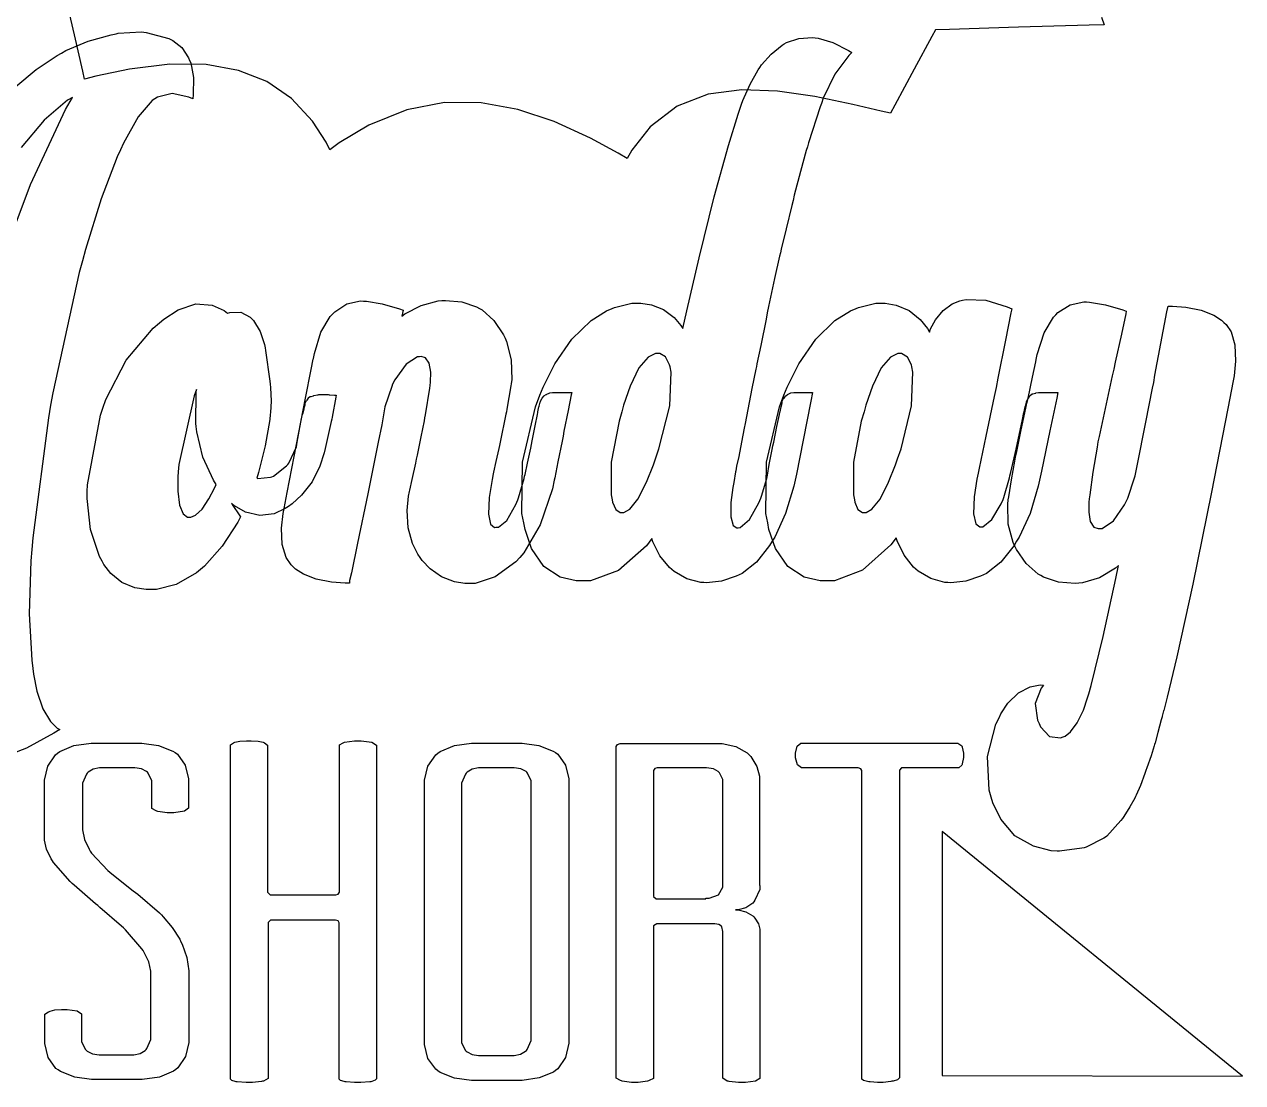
# Model space of a CAD drawing. Extents: x 97 to 264, y 28 to 329.
# Drawn here: x 163.6 to 262.2, y 27.7 to 113.3 of the extents above; entities that cross this region are included whole.
import ezdxf

# ---------------------------------------------------------------- set-up
doc = ezdxf.new("R2010")
doc.units = 0
doc.header["$MEASUREMENT"] = 0

msp = doc.modelspace()

# ---------------------------------------------------------------- linework, layer by layer
at = {"color": 32}
msp.add_lwpolyline([(250.797, 113.913), (251.001, 113.312), (249.801, 113.278), (244.082, 113.101), (238.486, 112.925), (237.349, 112.889), (237.057, 112.36), (235.624, 109.718), (234.068, 106.812), (233.715, 106.15), (232.949, 106.327), (230.651, 106.861), (227.582, 107.502), (224.568, 107.942), (221.667, 108.048), (218.938, 107.687), (216.44, 106.726), (214.232, 105.037), (212.75, 103.17), (212.372, 102.482), (211.646, 102.916), (209.418, 104.13), (206.474, 105.481), (203.528, 106.458), (200.567, 106.989), (197.578, 107.002), (194.547, 106.422), (191.463, 105.175), (189.056, 103.743), (188.313, 103.188), (188.013, 103.793), (186.902, 105.5), (185.204, 107.335), (183.209, 108.705), (180.908, 109.618), (178.291, 110.083), (175.349, 110.114), (172.072, 109.717), (169.346, 109.143), (168.451, 108.902), (168.301, 109.555), (167.622, 112.484), (166.943, 115.412)], dxfattribs=at)
at = {"color": 7}
for points in [[(162.877, 108.304), (164.517, 109.688), (166.229, 110.826), (166.581, 111.019), (166.934, 111.213), (168.746, 111.981), (170.611, 112.502), (170.991, 112.572), (171.176, 112.626), (173.055, 112.74), (173.25, 112.713), (173.442, 112.686), (175.268, 112.185), (175.437, 112.113), (175.603, 112.034), (176.313, 111.465), (176.866, 110.632), (176.954, 110.419), (177.042, 110.217), (177.275, 109.026), (177.245, 107.623), (177.201, 107.315), (176.9, 107.457), (175.533, 107.739), (174.342, 107.457), (174.132, 107.315), (173.911, 107.174), (172.777, 105.861), (171.59, 103.735), (171.344, 103.188), (171.079, 102.614), (169.782, 99.219), (168.522, 95.118), (168.275, 94.192), (168.019, 93.257), (165.876, 83.528), (165.699, 82.514), (165.523, 81.5), (164.261, 71.774), (164.182, 70.838), (164.102, 69.912), (163.966, 65.64), (164.166, 61.878), (164.254, 61.207), (164.313, 60.747), (164.59, 59.374), (165.068, 57.944), (165.687, 56.911), (166.227, 56.385), (166.441, 56.268), (165.964, 55.969), (163.741, 54.764), (161.731, 53.967)], [(161.149, 92.658), (164.072, 100.367), (166.907, 106.451), (167.463, 107.421), (167.075, 107.192), (165.166, 105.578), (163.309, 103.364)]]:
    msp.add_lwpolyline(points, dxfattribs=at)
for points in [[(221.651, 106.892), (221.755, 107.184), (222.337, 108.507), (222.99, 109.652), (223.132, 109.854), (223.272, 110.059), (224.054, 110.94), (224.922, 111.646), (225.108, 111.76), (225.293, 111.867), (226.293, 112.206), (227.382, 112.281), (227.612, 112.254), (227.841, 112.227), (229.041, 111.867), (230.312, 111.223), (230.576, 111.055), (230.32, 110.818), (229.194, 109.309), (228.265, 107.378), (228.107, 106.928), (228.009, 106.655), (227.073, 103.743), (226.977, 103.434), (226.888, 103.125), (226.421, 101.424), (225.918, 99.509), (225.814, 99.095), (225.716, 98.681), (225.261, 96.793), (224.86, 95.154), (224.79, 94.861), (224.718, 94.571), (224.313, 92.772), (223.836, 90.515), (223.731, 89.994), (223.625, 89.483), (223.197, 87.362), (222.893, 85.859), (222.849, 85.655), (222.805, 85.444), (222.483, 83.873), (222.038, 81.598), (221.933, 81.033), (221.861, 80.657), (221.642, 79.524), (221.412, 78.374), (221.247, 77.576), (221.174, 77.216), (221.156, 77.118), (221.015, 76.27), (220.941, 75.864), (220.782, 74.632), (220.767, 73.472), (220.966, 72.794), (221.273, 72.592), (221.368, 72.602), (221.526, 72.62), (222.298, 73.259), (223.052, 74.622), (223.202, 75.001), (223.255, 75.143), (223.696, 76.58), (223.731, 76.729), (223.748, 76.853), (223.894, 77.717), (224.128, 78.935), (224.19, 79.235), (224.251, 79.525), (224.511, 80.786), (224.719, 81.766), (224.755, 81.915), (224.764, 81.969), (224.85, 82.375), (224.86, 82.41), (224.868, 82.445), (224.932, 82.71), (224.932, 82.797), (224.932, 82.868), (225.054, 83.063), (225.072, 83.079), (225.089, 83.097), (225.203, 83.239), (225.213, 83.256), (225.221, 83.273), (225.371, 83.388), (225.389, 83.396), (225.407, 83.406), (225.583, 83.494), (225.601, 83.502), (225.61, 83.512), (225.867, 83.538), (225.954, 83.538), (226.05, 83.538), (226.27, 83.538), (226.343, 83.538), (226.465, 83.538), (226.742, 83.538), (226.836, 83.538), (226.977, 83.538), (227.295, 83.538), (227.401, 83.538), (227.259, 82.842), (226.628, 79.676), (226.086, 76.932), (225.99, 76.447), (225.884, 75.953), (225.213, 73.74), (224.331, 71.844), (224.12, 71.508), (223.916, 71.173), (222.845, 69.82), (221.685, 68.907), (221.438, 68.792), (221.2, 68.669), (220.009, 68.264), (218.819, 68.14), (218.582, 68.156), (218.343, 68.174), (217.227, 68.475), (216.199, 69.056), (216.006, 69.215), (215.812, 69.374), (215.022, 70.323), (214.461, 71.465), (214.383, 71.72), (213.958, 71.147), (211.683, 69.15), (209.422, 68.299), (208.668, 68.299), (208.242, 68.299), (206.968, 68.591), (205.624, 69.467), (204.639, 70.933), (204.111, 72.466), (204.012, 72.989), (203.861, 73.766), (203.896, 77.907), (204.954, 82.383), (205.317, 83.326), (205.576, 83.974), (206.518, 85.852), (207.9, 87.868), (209.454, 89.368), (210.717, 90.166), (211.173, 90.347), (211.35, 90.417), (212.751, 90.77), (213.218, 90.77), (213.498, 90.77), (214.341, 90.644), (215.33, 90.263), (216.18, 89.625), (216.738, 88.966), (216.888, 88.724), (217.209, 90.157), (218.212, 94.445), (219.44, 99.383), (220.582, 103.533), (221.36, 106.061), (221.651, 106.892)], [(189.901, 68.122), (189.536, 68.122), (188.444, 68.202), (187.201, 68.445), (186.169, 68.852), (185.531, 69.259), (185.349, 69.427), (185.171, 69.585), (184.766, 70.2), (184.449, 71.249), (184.397, 72.567), (184.53, 73.762), (184.609, 74.153), (184.858, 75.45), (185.608, 79.339), (186.333, 83.093), (186.786, 85.411), (186.954, 86.238), (186.972, 86.29), (187.051, 86.705), (187.588, 88.433), (188.338, 89.703), (188.524, 89.888), (188.7, 90.082), (189.683, 90.722), (190.791, 90.956), (191.029, 90.947), (191.266, 90.93), (192.555, 90.708), (193.948, 90.311), (194.24, 90.205), (194.134, 89.712), (194.389, 89.906), (195.702, 90.599), (197.087, 90.955), (197.379, 90.981), (197.67, 90.999), (199.001, 90.876), (200.193, 90.471), (200.414, 90.347), (200.634, 90.224), (201.586, 89.373), (202.362, 88.222), (202.494, 87.948), (202.617, 87.675), (202.992, 86.202), (203.032, 84.588), (202.988, 84.244), (202.962, 84.077), (202.635, 82.189), (202.601, 81.985), (202.565, 81.782), (202.088, 79.517), (202.035, 79.269), (201.982, 79.022), (201.749, 77.951), (201.568, 77.108), (201.542, 76.976), (201.444, 76.501), (201.217, 75.058), (201.145, 73.696), (201.323, 72.888), (201.648, 72.632), (201.753, 72.636), (201.976, 72.636), (202.649, 73.193), (203.375, 74.49), (203.517, 74.859), (203.579, 75.009), (204.046, 76.598), (204.082, 76.765), (204.117, 76.907), (204.323, 77.827), (204.585, 79.048), (204.647, 79.339), (204.699, 79.632), (204.932, 80.852), (205.113, 81.774), (205.14, 81.915), (205.148, 81.969), (205.237, 82.375), (205.246, 82.41), (205.255, 82.445), (205.343, 82.77), (205.353, 82.797), (205.361, 82.824), (205.475, 83.063), (205.493, 83.079), (205.501, 83.097), (205.624, 83.239), (205.633, 83.256), (205.642, 83.273), (205.818, 83.388), (205.846, 83.396), (205.872, 83.406), (206.074, 83.494), (206.092, 83.502), (206.101, 83.512), (206.332, 83.538), (206.411, 83.538), (206.507, 83.538), (206.725, 83.538), (206.798, 83.538), (206.93, 83.538), (207.228, 83.538), (207.327, 83.538), (207.468, 83.538), (207.786, 83.538), (207.892, 83.538), (207.856, 83.345), (207.604, 82.079), (207.265, 80.407), (207.187, 80.01), (207.107, 79.614), (206.766, 77.925), (206.515, 76.641), (206.481, 76.447), (206.331, 75.759), (205.339, 72.823), (204.01, 70.556), (203.693, 70.203), (203.375, 69.85), (201.705, 68.615), (200.075, 68.086), (199.532, 68.086), (199.245, 68.086), (198.388, 68.218), (197.347, 68.615), (196.42, 69.277), (195.789, 69.953), (195.615, 70.203), (195.427, 70.462), (194.987, 71.329), (194.636, 72.59), (194.564, 73.988), (194.688, 75.151), (194.769, 75.53), (194.795, 75.636), (194.984, 76.504), (195.261, 77.815), (195.333, 78.14), (195.403, 78.467), (195.708, 79.962), (195.96, 81.263), (196.004, 81.492), (196.048, 81.73), (196.4, 83.899), (196.427, 84.102), (196.455, 84.37), (196.473, 85.181), (196.347, 85.929), (196.049, 86.345), (195.691, 86.447), (195.579, 86.431), (195.393, 86.422), (194.473, 85.849), (193.569, 84.57), (193.392, 84.208), (193.313, 84.041), (192.757, 82.392), (192.723, 82.233), (192.51, 80.927), (192.227, 79.532), (191.374, 75.346), (190.556, 71.349), (190.065, 68.942), (189.901, 68.327), (189.901, 68.122)], [(244.511, 81.915), (244.519, 81.969), (244.606, 82.375), (244.615, 82.41), (244.624, 82.445), (244.712, 82.77), (244.722, 82.797), (244.73, 82.824), (244.846, 83.063), (244.864, 83.079), (244.872, 83.097), (244.995, 83.273), (245.004, 83.291), (245.012, 83.309), (245.165, 83.432), (245.217, 83.432), (245.243, 83.442), (245.445, 83.494), (245.463, 83.502), (245.471, 83.512), (245.703, 83.538), (245.78, 83.538), (245.868, 83.538), (246.067, 83.538), (246.133, 83.538), (246.255, 83.538), (246.534, 83.538), (246.628, 83.538), (246.786, 83.538), (247.142, 83.538), (247.261, 83.538), (247.164, 83.097), (246.6, 80.443), (245.929, 77.188), (245.78, 76.447), (245.674, 75.953), (245.004, 73.74), (244.121, 71.844), (243.91, 71.508), (243.707, 71.173), (242.635, 69.82), (241.476, 68.907), (241.23, 68.792), (240.991, 68.669), (239.795, 68.264), (238.584, 68.14), (238.337, 68.156), (238.099, 68.174), (236.983, 68.479), (235.955, 69.084), (235.762, 69.251), (235.575, 69.419), (234.808, 70.389), (234.253, 71.535), (234.174, 71.79), (233.741, 71.209), (231.43, 69.172), (229.175, 68.299), (228.424, 68.299), (227.998, 68.299), (226.723, 68.591), (225.379, 69.467), (224.394, 70.933), (223.866, 72.466), (223.767, 72.989), (223.617, 73.766), (223.652, 77.907), (224.71, 82.383), (225.072, 83.326), (225.331, 83.974), (226.274, 85.852), (227.656, 87.868), (229.209, 89.368), (230.473, 90.166), (230.929, 90.347), (231.105, 90.417), (232.507, 90.77), (232.974, 90.77), (233.273, 90.77), (234.17, 90.625), (235.217, 90.188), (236.113, 89.461), (236.7, 88.714), (236.854, 88.441), (236.958, 88.699), (237.357, 89.435), (237.971, 90.193), (238.695, 90.719), (239.32, 90.973), (239.536, 91.017), (239.835, 91.079), (241.437, 91.022), (243.16, 90.487), (243.523, 90.311), (243.461, 89.994), (243.02, 87.772), (242.401, 84.703), (242.252, 83.961), (242.102, 83.221), (241.437, 79.998), (240.895, 77.427), (240.807, 77.012), (240.709, 76.536), (240.487, 75.093), (240.426, 73.731), (240.617, 72.924), (240.947, 72.668), (241.053, 72.672), (241.194, 72.682), (241.922, 73.255), (242.667, 74.534), (242.817, 74.895), (242.878, 75.045), (243.345, 76.633), (243.381, 76.799), (243.459, 77.091), (243.892, 78.96), (244.395, 81.359), (244.511, 81.915)], [(256.187, 90.523), (256.545, 90.523), (257.622, 90.443), (258.855, 90.201), (259.883, 89.794), (260.519, 89.386), (260.703, 89.217), (260.879, 89.06), (261.284, 88.445), (261.601, 87.397), (261.655, 86.078), (261.521, 84.883), (261.444, 84.49), (261.017, 82.237), (259.704, 75.482), (258.189, 68.034), (256.899, 62.147), (256.122, 58.896), (255.834, 57.82), (255.825, 57.794), (255.71, 57.344), (255.694, 57.29), (255.632, 57.054), (255.353, 56.022), (255.129, 55.202), (255.094, 55.069), (255.058, 54.937), (254.806, 54.143), (254.467, 53.173), (254.389, 52.953), (254.309, 52.724), (253.938, 51.736), (253.602, 50.96), (253.541, 50.836), (253.479, 50.704), (253.078, 50.008), (252.587, 49.24), (252.483, 49.072), (252.367, 48.905), (251.222, 47.643), (251.108, 47.555), (250.992, 47.467), (249.545, 46.761), (249.378, 46.707), (249.21, 46.655), (247.384, 46.418), (247.191, 46.426), (246.712, 46.463), (245.292, 46.818), (243.774, 47.675), (242.632, 49.002), (241.997, 50.334), (241.865, 50.8), (241.705, 51.365), (241.547, 54.089), (242.234, 56.709), (242.499, 57.22), (242.649, 57.529), (243.219, 58.398), (244.06, 59.232), (245.019, 59.721), (245.83, 59.873), (246.098, 59.866), (245.904, 59.629), (245.431, 58.368), (245.613, 57.036), (245.746, 56.761), (245.86, 56.497), (246.568, 55.699), (247.474, 55.59), (247.686, 55.669), (247.85, 55.737), (248.288, 56.086), (248.831, 56.807), (249.321, 57.832), (249.67, 58.824), (249.767, 59.16), (249.951, 59.84), (250.913, 63.791), (251.945, 68.484), (252.166, 69.533), (251.918, 69.322), (250.627, 68.549), (249.246, 68.148), (248.955, 68.122), (248.663, 68.096), (247.314, 68.197), (246.107, 68.599), (245.886, 68.722), (245.666, 68.845), (244.695, 69.696), (243.902, 70.848), (243.769, 71.121), (243.637, 71.395), (243.24, 72.885), (243.196, 74.516), (243.24, 74.859), (243.275, 75.107), (243.499, 76.47), (243.778, 77.991), (243.84, 78.317), (243.9, 78.643), (244.259, 80.385), (244.669, 82.285), (244.758, 82.69), (244.846, 83.097), (245.207, 84.787), (245.462, 86.034), (245.497, 86.218), (245.586, 86.633), (246.159, 88.363), (246.908, 89.633), (247.085, 89.818), (247.261, 90.012), (248.244, 90.651), (249.352, 90.886), (249.59, 90.876), (249.827, 90.858), (251.116, 90.638), (252.509, 90.241), (252.801, 90.135), (252.757, 89.906), (252.408, 88.278), (251.9, 85.999), (251.777, 85.442), (251.653, 84.897), (250.596, 79.984), (250.508, 79.551), (250.428, 79.12), (250.088, 77.109), (249.837, 75.274), (249.803, 74.929), (249.774, 74.662), (249.756, 73.85), (249.881, 73.097), (250.179, 72.659), (250.533, 72.526), (250.649, 72.532), (250.833, 72.549), (251.755, 73.163), (252.659, 74.464), (252.835, 74.825), (252.914, 74.993), (253.471, 76.641), (253.507, 76.799), (253.673, 77.621), (254.383, 81.144), (254.934, 83.909), (255.022, 84.35), (255.119, 84.941), (256.089, 90.082), (256.187, 90.523)], [(180.023, 89.958), (180.216, 90.03), (181.089, 90.06), (181.856, 89.65), (181.997, 89.499), (182.13, 89.359), (182.659, 88.495), (183.012, 87.419), (183.056, 87.172), (183.1, 86.934), (183.453, 84.464), (183.48, 84.208), (183.507, 83.953), (183.559, 82.833), (183.507, 81.924), (183.48, 81.774), (183.436, 81.351), (183.078, 79.226), (182.527, 77.064), (182.386, 76.623), (182.474, 76.597), (183.505, 76.685), (183.621, 76.729), (183.735, 76.783), (184.793, 77.603), (184.892, 77.717), (184.988, 77.833), (185.604, 79.156), (185.631, 79.305), (185.64, 79.376), (185.768, 80.13), (186.019, 81.431), (186.09, 81.774), (186.107, 81.828), (186.221, 82.233), (186.231, 82.267), (186.239, 82.295), (186.303, 82.539), (186.303, 82.62), (186.303, 82.692), (186.425, 82.886), (186.443, 82.903), (186.46, 82.921), (186.574, 83.097), (186.583, 83.115), (186.583, 83.141), (186.716, 83.22), (186.76, 83.22), (186.786, 83.229), (186.99, 83.283), (187.008, 83.291), (187.016, 83.301), (187.317, 83.353), (187.361, 83.362), (187.405, 83.371), (187.661, 83.396), (187.748, 83.396), (187.871, 83.396), (188.181, 83.371), (188.243, 83.362), (188.303, 83.353), (188.68, 83.326), (188.806, 83.326), (188.779, 83.177), (188.488, 81.562), (188.454, 81.385), (188.418, 81.209), (187.977, 79.243), (187.924, 79.022), (187.849, 78.656), (187.5, 77.581), (186.866, 76.32), (186.019, 75.238), (185.244, 74.53), (184.962, 74.33), (184.697, 74.144), (183.797, 73.735), (182.637, 73.582), (181.483, 73.864), (180.599, 74.366), (180.34, 74.576), (180.392, 74.472), (181.01, 73.556), (181.081, 73.484), (180.851, 73.043), (179.59, 71.099), (178.153, 69.489), (177.836, 69.215), (177.517, 68.942), (175.868, 67.995), (174.274, 67.593), (173.743, 67.593), (173.439, 67.593), (172.526, 67.739), (171.472, 68.171), (170.582, 68.888), (170.01, 69.62), (169.863, 69.886), (169.65, 70.274), (168.918, 72.457), (168.646, 74.975), (168.664, 75.53), (168.672, 76.086), (169.738, 81.704), (169.933, 82.267), (170.179, 82.991), (171.815, 86.162), (173.998, 88.751), (174.519, 89.183), (174.865, 89.483), (176.033, 90.237), (177.455, 90.708), (178.785, 90.612), (179.75, 90.171), (180.023, 89.958)], [(211.949, 73.837), (212.109, 73.837), (212.591, 74.108), (213.253, 74.921), (213.942, 76.279), (214.501, 77.697), (214.665, 78.176), (214.956, 78.988), (215.833, 82.468), (215.952, 85.188), (215.864, 85.619), (215.82, 85.795), (215.489, 86.431), (215.03, 86.713), (214.878, 86.713), (214.678, 86.713), (214.082, 86.417), (213.333, 85.528), (212.624, 84.049), (212.095, 82.507), (211.949, 81.985), (211.729, 81.219), (211.098, 77.894), (211.085, 75.274), (211.173, 74.859), (211.2, 74.683), (211.454, 74.083), (211.825, 73.837), (211.949, 73.837)], [(231.563, 73.837), (231.723, 73.837), (232.205, 74.108), (232.868, 74.921), (233.557, 76.279), (234.116, 77.697), (234.28, 78.176), (234.561, 78.988), (235.403, 82.468), (235.522, 85.188), (235.443, 85.619), (235.399, 85.787), (235.073, 86.392), (234.605, 86.697), (234.491, 86.713), (234.291, 86.713), (233.696, 86.417), (232.948, 85.528), (232.238, 84.049), (231.709, 82.507), (231.563, 81.985), (231.342, 81.219), (230.711, 77.894), (230.699, 75.274), (230.787, 74.859), (230.813, 74.683), (231.069, 74.083), (231.439, 73.837), (231.563, 73.837)], [(179.105, 76.094), (178.875, 76.447), (178.016, 78.322), (177.527, 80.355), (177.483, 80.786), (177.455, 81.034), (177.49, 83.538), (177.517, 83.785), (177.314, 83.265), (176.08, 77.709), (176.036, 77.118), (176.007, 76.729), (175.989, 75.558), (176.119, 74.424), (176.427, 73.72), (176.79, 73.46), (176.918, 73.448), (177.045, 73.448), (177.428, 73.613), (177.957, 74.109), (178.514, 74.936), (178.969, 75.799), (179.105, 76.094)], [(191.629, 27.763), (191.549, 27.755), (190.814, 27.693), (190.57, 27.693), (190.314, 27.693), (189.626, 27.755), (189.548, 27.763), (189.468, 27.773), (189.18, 27.861), (189.053, 27.973), (189.053, 28.01), (189.053, 40.569), (189.053, 40.622), (188.969, 40.778), (188.766, 40.852), (188.7, 40.852), (183.551, 40.852), (183.489, 40.852), (183.304, 40.641), (183.304, 40.569), (183.304, 28.116), (183.304, 28.038), (182.923, 27.817), (182.845, 27.799), (182.765, 27.783), (182.031, 27.693), (181.787, 27.693), (181.522, 27.693), (180.807, 27.755), (180.728, 27.763), (180.648, 27.773), (180.378, 27.861), (180.269, 27.973), (180.269, 28.01), (180.269, 54.963), (180.269, 55.025), (180.508, 55.193), (180.552, 55.21), (180.604, 55.237), (181.005, 55.32), (181.563, 55.35), (181.751, 55.35), (181.937, 55.35), (182.495, 55.32), (182.897, 55.237), (182.951, 55.21), (183.003, 55.184), (183.268, 54.992), (183.268, 54.927), (183.268, 43.179), (183.268, 43.109), (183.479, 42.898), (183.551, 42.898), (188.736, 42.898), (188.8, 42.898), (188.991, 42.956), (189.089, 43.098), (189.089, 43.145), (189.089, 54.963), (189.089, 55.025), (189.38, 55.193), (189.442, 55.21), (189.502, 55.237), (190.303, 55.35), (190.57, 55.35), (190.851, 55.35), (191.699, 55.246), (192.088, 55.007), (192.088, 54.927), (192.088, 28.046), (192.088, 28.005), (191.963, 27.879), (191.699, 27.781), (191.629, 27.763)], [(175.401, 49.529), (175.127, 49.529), (174.378, 49.645), (174.308, 49.672), (174.236, 49.699), (173.883, 49.891), (173.883, 49.954), (173.883, 51.894), (173.883, 52.124), (173.593, 52.75), (173.531, 52.81), (173.469, 52.873), (173.05, 53.081), (172.511, 53.163), (172.332, 53.163), (169.827, 53.163), (169.654, 53.163), (169.139, 53.059), (168.724, 52.812), (168.664, 52.74), (168.602, 52.67), (168.275, 51.93), (168.275, 51.682), (168.275, 48.401), (168.275, 48.142), (168.433, 47.362), (168.804, 46.576), (168.91, 46.426), (169.015, 46.276), (170.338, 44.865), (170.498, 44.733), (170.656, 44.592), (172.393, 43.217), (172.579, 43.075), (172.763, 42.934), (174.501, 41.435), (174.661, 41.275), (174.819, 41.108), (175.545, 40.236), (176.15, 39.292), (176.248, 39.088), (176.353, 38.886), (176.724, 37.809), (176.882, 36.732), (176.882, 36.372), (176.882, 31.327), (176.882, 30.947), (176.617, 29.802), (176, 28.884), (175.824, 28.751), (175.647, 28.619), (174.501, 28.148), (173.112, 27.94), (172.649, 27.94), (169.474, 27.94), (169.017, 27.94), (167.648, 28.13), (166.484, 28.583), (166.299, 28.715), (166.122, 28.84), (165.505, 29.717), (165.24, 30.846), (165.24, 31.221), (165.24, 33.161), (165.24, 33.233), (165.531, 33.417), (165.593, 33.444), (165.646, 33.471), (166.043, 33.572), (166.578, 33.62), (166.758, 33.62), (167.031, 33.62), (167.851, 33.51), (168.205, 33.249), (168.205, 33.161), (168.205, 31.221), (168.205, 30.992), (168.53, 30.365), (168.592, 30.303), (168.654, 30.242), (169.087, 30.034), (169.616, 29.95), (169.792, 29.95), (172.262, 29.95), (172.432, 29.95), (172.949, 30.058), (173.364, 30.304), (173.426, 30.375), (173.487, 30.445), (173.813, 31.186), (173.813, 31.433), (173.813, 36.477), (173.813, 36.722), (173.655, 37.456), (173.284, 38.234), (173.178, 38.383), (173.072, 38.533), (171.749, 40.068), (171.59, 40.217), (171.432, 40.367), (169.694, 41.866), (169.51, 42.017), (169.324, 42.166), (167.596, 43.666), (167.429, 43.815), (167.269, 43.965), (165.938, 45.5), (165.842, 45.649), (165.735, 45.799), (165.365, 46.576), (165.206, 47.311), (165.206, 47.555), (165.206, 51.788), (165.206, 52.17), (165.471, 53.315), (166.088, 54.231), (166.265, 54.364), (166.441, 54.496), (167.587, 54.967), (168.976, 55.174), (169.44, 55.174), (172.615, 55.174), (173.071, 55.174), (174.439, 54.985), (175.603, 54.53), (175.79, 54.398), (175.966, 54.276), (176.583, 53.398), (176.848, 52.27), (176.848, 51.894), (176.848, 49.954), (176.862, 49.904), (176.534, 49.649), (175.683, 49.529), (175.401, 49.529)], [(203.412, 55.174), (203.869, 55.174), (205.237, 54.985), (206.401, 54.53), (206.587, 54.398), (206.764, 54.276), (207.381, 53.398), (207.646, 52.27), (207.646, 51.894), (207.646, 31.257), (207.646, 30.876), (207.381, 29.731), (206.764, 28.813), (206.587, 28.681), (206.411, 28.549), (205.264, 28.078), (203.875, 27.869), (203.412, 27.869), (200.237, 27.869), (199.777, 27.869), (198.398, 28.06), (197.239, 28.513), (197.062, 28.645), (196.876, 28.769), (196.237, 29.647), (195.968, 30.776), (195.968, 31.151), (195.968, 51.788), (195.968, 52.17), (196.237, 53.315), (196.876, 54.231), (197.062, 54.364), (197.247, 54.496), (198.41, 54.967), (199.78, 55.174), (200.237, 55.174), (203.412, 55.174)], [(223.132, 43.638), (223.132, 43.313), (222.717, 42.449), (222.639, 42.333), (222.551, 42.219), (222.002, 41.828), (221.367, 41.664), (221.156, 41.664), (221.367, 41.664), (222.002, 41.527), (222.551, 41.196), (222.639, 41.099), (222.727, 41.01), (223.018, 40.548), (223.132, 40.115), (223.132, 39.97), (223.132, 28.116), (223.132, 28.038), (222.765, 27.799), (221.955, 27.693), (221.685, 27.693), (221.403, 27.693), (220.635, 27.783), (220.556, 27.799), (220.485, 27.817), (220.133, 28.042), (220.133, 28.116), (220.133, 39.794), (220.133, 39.926), (220.044, 40.288), (220.027, 40.323), (220.009, 40.358), (219.811, 40.481), (219.47, 40.533), (219.358, 40.533), (214.878, 40.533), (214.789, 40.533), (214.525, 40.377), (214.525, 40.323), (214.525, 28.082), (214.525, 28.02), (214.171, 27.852), (214.1, 27.834), (214.03, 27.807), (213.262, 27.693), (213.008, 27.693), (212.733, 27.693), (211.983, 27.807), (211.913, 27.834), (211.842, 27.861), (211.49, 28.053), (211.49, 28.116), (211.49, 54.857), (211.49, 54.909), (211.591, 55.065), (211.806, 55.139), (211.879, 55.139), (219.71, 55.139), (220.08, 55.139), (221.19, 54.907), (222.108, 54.372), (222.25, 54.222), (222.39, 54.073), (222.884, 53.275), (223.096, 52.505), (223.096, 52.247), (223.096, 43.638), (223.132, 43.638)], [(239.5, 54.893), (239.518, 54.849), (239.606, 54.352), (239.606, 54.187), (239.606, 54.002), (239.518, 53.499), (239.5, 53.446), (239.482, 53.394), (239.23, 53.163), (239.147, 53.163), (234.667, 53.163), (234.605, 53.163), (234.421, 52.979), (234.421, 52.917), (234.421, 28.116), (234.421, 28.071), (234.265, 27.931), (233.918, 27.817), (233.821, 27.799), (233.723, 27.783), (233.107, 27.693), (232.904, 27.693), (232.665, 27.693), (232.048, 27.755), (231.951, 27.763), (231.854, 27.773), (231.523, 27.861), (231.386, 27.973), (231.386, 28.01), (231.386, 52.917), (231.386, 52.961), (231.302, 53.093), (231.1, 53.163), (231.033, 53.163), (226.624, 53.163), (226.512, 53.163), (226.179, 53.407), (226.024, 53.965), (226.024, 54.151), (226.024, 54.343), (226.157, 54.915), (226.454, 55.174), (226.554, 55.174), (239.043, 55.174), (239.157, 55.174), (239.482, 54.937), (239.5, 54.893)], [(204.611, 51.894), (204.611, 52.124), (204.319, 52.75), (204.258, 52.81), (204.196, 52.873), (203.778, 53.081), (203.238, 53.163), (203.06, 53.163), (200.518, 53.163), (200.346, 53.163), (199.831, 53.059), (199.416, 52.812), (199.355, 52.74), (199.293, 52.67), (198.967, 51.93), (198.967, 51.682), (198.967, 31.151), (198.967, 30.922), (199.293, 30.295), (199.355, 30.233), (199.416, 30.172), (199.831, 29.964), (200.346, 29.88), (200.518, 29.88), (203.06, 29.88), (203.23, 29.88), (203.746, 29.986), (204.161, 30.233), (204.222, 30.303), (204.284, 30.375), (204.611, 31.115), (204.611, 31.361), (204.611, 51.894)], [(218.758, 42.616), (219.016, 42.616), (219.789, 42.886), (220.133, 43.503), (220.133, 43.709), (220.133, 52.035), (220.133, 52.229), (219.869, 52.758), (219.817, 52.81), (219.763, 52.873), (219.36, 53.081), (218.802, 53.163), (218.616, 53.163), (214.878, 53.163), (214.813, 53.163), (214.621, 53.107), (214.525, 52.965), (214.525, 52.917), (214.525, 42.827), (214.525, 42.766), (214.735, 42.58), (214.806, 42.58), (218.758, 42.58), (218.758, 42.616)]]:
    msp.add_lwpolyline(points, close=True, dxfattribs=at)
at = {"color": 32}
msp.add_lwpolyline([(262.22, 28.222), (237.878, 48.014), (237.878, 28.258), (262.22, 28.222)], close=True, dxfattribs=at)

doc.saveas('drawing.dxf')
